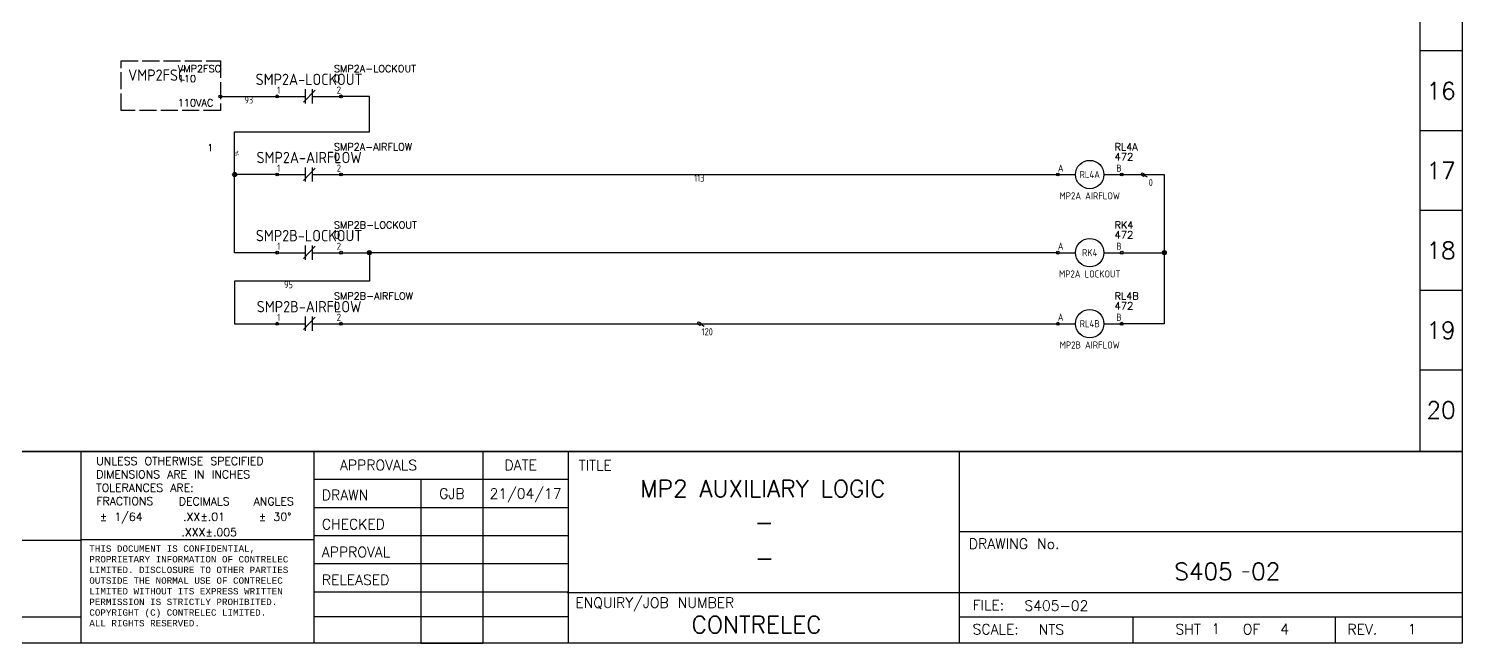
# Model space of a CAD drawing. Header units: millimetres. Extents: x 0 to 1020, y 0 to 646.
# Drawn here: x 515 to 1020, y 0 to 216 of the extents above; entities that cross this region are included whole.
import ezdxf
from ezdxf.enums import TextEntityAlignment as Align

# ---------------------------------------------------------------- set-up
doc = ezdxf.new("R2010")
doc.units = ezdxf.units.MM
doc.header["$LTSCALE"] = 0.5
doc.linetypes.add('ACAD_ISO02W100', pattern=[15, 12, -3])
for name, color, linetype in [('NETLIST', 50, 'Continuous'), ('OUTLINE_0', 7, 'Continuous'), ('OUTLINE_GRID', 7, 'Continuous'), ('SYMS', 7, 'Continuous'), ('WIREFIXED', 7, 'Continuous'), ('WIRENO', 7, 'Continuous'), ('WIRES', 7, 'Continuous')]:
    doc.layers.add(name, color=color, linetype=linetype)
doc.styles.add('MONOTXT', font='monotxt', dxfattribs={"height": 0.125})
doc.styles.get("Standard").update_dxf_attribs({"font": 'txt.shx', "bigfont": 'gbcbig.shx'})
doc.styles.add('WD', font='romans.shx', dxfattribs={"bigfont": 'gbcbig.shx'})
doc.styles.add('WD_IEC', font='isocp2.shx', dxfattribs={"width": 0.9, "height": 4})

# ---------------------------------------------------------------- blocks, each defined once
blk = doc.blocks.new('CONTRELEC 2016 BLOCK')
for p, q in [((444.47, 68.75), (444.47, 12.5)), ((512.88, 68.75), (512.88, 12.5)), ((562.5, 68.75), (562.5, 12.5)), ((587.5, 68.75), (587.5, 12.5)), ((702.25, 68.75), (702.25, 12.5)), ((587.5, 60.54), (512.88, 60.54)), ((544.24, 60.54), (544.24, 12.5)), ((587.5, 52.27), (512.88, 52.27)), ((362.88, 42.79), (444.47, 42.79)), ((444.47, 42.9), (513.01, 42.9)), ((587.5, 44.04), (512.88, 44.04)), ((702.25, 45.31), (850, 45.31)), ((587.5, 35.79), (512.88, 35.79)), ((587.5, 27.54), (512.88, 27.54)), ((587.24, 27.38), (850, 27.38)), ((362.88, 20.29), (444.47, 20.29)), ((587.5, 20.29), (512.88, 20.29)), ((702.25, 20.31), (850, 20.31)), ((753.23, 20.31), (753.23, 12.5)), ((812.7, 20.31), (812.7, 12.5))]:
    blk.add_line(p, q)
blk.add_lwpolyline([(0, 68.75), (850, 68.75), (850, 12.5), (0, 12.5)], close=True)
at = {"layer": 'OUTLINE_0', "linetype": 'Continuous'}
blk.add_line((544.24, 12.5), (562.5, 12.5), dxfattribs=at)
at = {"insert": (784.15, 34.85), "char_height": 2.5, "width": 3.4096, "attachment_point": 1}
blk.add_mtext('\\pi0.87148;-', dxfattribs=at)
at = {"layer": 'OUTLINE_0'}
for s, height, p in [('UNLESS OTHERWISE SPECIFIED', 2.35, (448.97, 64.79)), ('DIMENSIONS ARE IN INCHES', 2.35, (448.97, 60.88)), ('APPROVALS', 3, (520.53, 63.28)), ('DATE', 3, (568.82, 63.28)), ('TITLE', 3, (590.57, 63.19)), ('TOLERANCES ARE:', 2.35, (448.97, 56.96)), ('FRACTIONS', 2.35, (449.01, 53.04)), ('DECIMALS', 2.35, (473.22, 52.96)), ('ANGLES', 2.35, (495.17, 52.96)), ('DRAWN', 3, (515.21, 54.5)), ('%%P 1/64', 2.35, (450.01, 48.43)), ('.XX%%P.01', 2.35, (474.49, 48.43)), ('%%P 30%%D', 2.35, (496.69, 48.43)), ('CHECKED', 3, (515.21, 45.93)), ('.XXX%%P.005', 2.35, (473.98, 43.89)), ('DRAWING No.', 3, (705.14, 40.21)), ('APPROVAL', 3, (515.21, 37.77)), ('RELEASED', 3, (515.21, 29.61)), ('ENQUIRY/JOB NUMBER', 3, (589.63, 22.91)), ('FILE:', 3, (706.25, 22.18)), ('SCALE:', 3, (706.25, 15.11)), ('SHT    OF', 3, (765.79, 15.11))]:
    blk.add_text(s, height=height, dxfattribs=at).set_placement(p)
at = {"layer": 'OUTLINE_0', "style": 'WD'}
blk.add_text('REV.', height=3, dxfattribs=at).set_placement((816.29, 15.11))
at = {"layer": 'OUTLINE_0', "insert": (446.94, 41.22), "char_height": 1.875, "width": 63.19, "attachment_point": 1, "style": 'MONOTXT'}
blk.add_mtext('THIS DOCUMENT IS CONFIDENTIAL, PROPRIETARY INFORMATION OF CONTRELEC LIMITED. DISCLOSURE TO OTHER PARTIES OUTSIDE THE NORMAL USE OF CONTRELEC LIMITED WITHOUT ITS EXPRESS WRITTEN PERMISSION IS STRICTLY PROHIBITED. COPYRIGHT (C) CONTRELEC LIMITED.^JALL RIGHTS RESERVED.', dxfattribs=at)
at = {"layer": 'OUTLINE_0', "style": 'WD'}
for tag, height, p in [('DWGDESC1', 5, (644.66, 57.89)), ('EDBY', 3, (553.37, 56.41)), ('EDDATE', 3, (575, 56.41)), ('CKBY', 3, (553.37, 48.16)), ('CKDATE', 3, (575, 48.16)), ('DWGDESC2', 5, (645.03, 47.96)), ('DWGDESC3', 5, (645.15, 37.57)), ('PROJDESC', 5, (642.81, 17.97)), ('REVISION', 3, (835.28, 16.64))]:
    blk.add_attdef(tag, text='', height=height, dxfattribs=at).set_placement(p, align=Align.MIDDLE_CENTER)
blk.add_attdef('DWGNO', text='', height=5, dxfattribs=at).set_placement((782.6, 33.58), align=Align.MIDDLE_RIGHT)
blk.add_attdef('SHEETNO', text='', height=5, dxfattribs=at).set_placement((788, 33.58), align=Align.MIDDLE_LEFT)
for tag, p, height in [('FILENAME', (721.45, 22.05), 3), ('SCALE', (725.62, 15.05), 3), ('SH', (776.35, 15.29), 3), ('NSH', (796.5, 15.11), 3.12)]:
    blk.add_attdef(tag, p, '', height=height, dxfattribs=at)
at = {"layer": 'OUTLINE_0', "style": 'WD', "flags": 1}
blk.add_attdef('WD_TB', (567.05, 15.25), '', height=3, dxfattribs=at)
blk = doc.blocks.new('2010 Grid')
at = {"layer": 'OUTLINE_GRID'}
for p, q in [((850, 481.25), (850, 0)), ((837.5, 468.74), (837.5, 0)), ((850, 117.51), (837.5, 117.51)), ((850, 94.1), (837.5, 94.1)), ((850, 70.68), (837.5, 70.68)), ((850, 47.27), (837.5, 47.27)), ((850, 23.85), (837.5, 23.85)), ((850, 0), (0, 0))]:
    blk.add_line(p, q, dxfattribs=at)
at = {"layer": 'OUTLINE_GRID', "char_height": 5, "width": 17.7556, "attachment_point": 5}
for s, insert in [('16', (843.75, 105.81)), ('17', (843.75, 82.39)), ('18', (843.75, 58.98)), ('19', (843.75, 35.56)), ('20', (843.75, 12.15))]:
    blk.add_mtext(s, dxfattribs=dict(at, insert=insert))
blk = doc.blocks.new('CONTACT-NC')
for p, q in [((0, 0), (10, 0)), ((13.35, 2.25), (9.28, -2.05)), ((10, -2.5), (10, 2.5)), ((12.5, -2.5), (12.5, 2.5)), ((12.5, 0), (22.5, 0))]:
    blk.add_line(p, q)
for centre in [(0, 0), (22.5, 0)]:
    blk.add_circle(centre, 0.5)
at = {"style": 'WD_IEC', "flags": 1}
blk.add_attdef('LOC', text='', height=4, dxfattribs=at).set_placement((11.25, 11), align=Align.MIDDLE_CENTER)
at = {"style": 'WD_IEC'}
for tag, height, p in [('TAG1', 4, (11.25, 6)), ('DESC1', 2.5, (11.25, -5))]:
    blk.add_attdef(tag, text='', height=height, dxfattribs=at).set_placement(p, align=Align.MIDDLE_CENTER)
for tag, p, height, flags in [('X4TERM01', (0, 0), 0.64, 1), ('TERM01', (0, 1), 2.5, 8), ('X1TERM02', (22.5, 0), 0.64, 1)]:
    blk.add_attdef(tag, p, '', height=height, dxfattribs=dict(at, flags=flags))
at = {"style": 'WD_IEC', "flags": 8}
blk.add_attdef('TERM02', text='', height=2.5, dxfattribs=at).set_placement((22.5, 1), align=Align.RIGHT)
at = {"layer": 'NETLIST'}
for tag, p, height in [('NETTAG', (20, 8.5), 2.5), ('NETVALUE', (20, 5), 2.56)]:
    blk.add_attdef(tag, p, '', height=height, dxfattribs=at)
blk = doc.blocks.new('CONTACTOR-H')
for p, q in [((0, 0), (6.25, 0)), ((16.25, 0), (22.5, 0))]:
    blk.add_line(p, q)
for centre, radius in [((0, 0), 0.5), ((11.25, 0), 5), ((22.5, 0), 0.5)]:
    blk.add_circle(centre, radius)
at = {"style": 'WD_IEC', "flags": 1}
blk.add_attdef('LOC', text='', height=4, dxfattribs=at).set_placement((11.25, 8.5), align=Align.MIDDLE_CENTER)
at = {"style": 'WD_IEC'}
for tag, p, height, flags in [('X4TERM01', (0, 0), 0.64, 1), ('TERM01', (0, 1), 2.5, 8), ('X1TERM02', (22.5, 0), 0.64, 1)]:
    blk.add_attdef(tag, p, '', height=height, dxfattribs=dict(at, flags=flags))
for tag, height, p in [('TAG1', 4, (11.25, 0)), ('DESC1', 2.5, (11.25, -7.5))]:
    blk.add_attdef(tag, text='', height=height, dxfattribs=at).set_placement(p, align=Align.MIDDLE_CENTER)
at = {"style": 'WD_IEC', "flags": 8}
blk.add_attdef('TERM02', text='', height=2.5, dxfattribs=at).set_placement((22.5, 1), align=Align.RIGHT)
at = {"layer": 'NETLIST'}
for tag, p, height in [('NETTAG', (20, 8.5), 2.5), ('NETVALUE', (20, 5), 2.56)]:
    blk.add_attdef(tag, p, '', height=height, dxfattribs=at)
blk = doc.blocks.new('DCM-1')
at = {"linetype": 'ACAD_ISO02W100'}
blk.add_lwpolyline([(-35, 12.5), (0, 12.5), (0, -5), (-35, -5)], close=True, dxfattribs=at)
blk.add_circle((0, 0), 0.5)
at = {"style": 'WD_IEC'}
for tag, height, flags, p in [('LOC', 4, 1, (-32.5, 14.5)), ('DESC1', 3, 9, (-32.5, 2.5))]:
    blk.add_attdef(tag, text='', height=height, dxfattribs=dict(at, flags=flags)).set_placement(p, align=Align.MIDDLE_LEFT)
blk.add_attdef('TAG1', text='', height=4, dxfattribs=at).set_placement((-32.5, 7.5), align=Align.MIDDLE_LEFT)
at = {"style": 'WD_IEC', "flags": 1}
blk.add_attdef('X1TERM01', (0, 0), '', height=0.5, dxfattribs=at)
blk.add_attdef('TERMDESC01', text='', height=2.5).set_placement((-2.5, -1), align=Align.TOP_RIGHT)
blk.add_attdef('TERM01', text='', height=2.5).set_placement((-2.5, -20), align=Align.BOTTOM_RIGHT)
at = {"layer": 'NETLIST'}
for tag, p in [('NETTAG', (-15, 8.5)), ('NETVALUE', (-15, 5))]:
    blk.add_attdef(tag, p, '', height=2.5, dxfattribs=at)
blk = doc.blocks.new('WDDOT')
for radius in [0.72, 0.449, 0.223]:
    blk.add_circle((0, 0), radius)
blk = doc.blocks.new('WD_WNH2')
at = {"linetype": 'Continuous', "style": 'WD_IEC', "width": 0.8}
blk.add_attdef('WIRENO', text='', height=2.5, dxfattribs=at).set_placement((0, 0), align=Align.TOP_CENTER)
at = {"style": 'WD_IEC', "flags": 1}
for tag, p in [('W02USER', (0, -1.21)), ('W03USER', (0, -1.33)), ('W04USER', (0, -1.46)), ('W05USER', (0, -1.58)), ('W06USER', (0, -1.71)), ('W07USER', (0, -1.83)), ('W08USER', (0, -1.96)), ('W09USER', (0, -2.08)), ('W01USER', (0, -1.08)), ('W10USER', (0, -2.21))]:
    blk.add_attdef(tag, text='', height=0.08, dxfattribs=at).set_placement(p, align=Align.CENTER)
blk = doc.blocks.new('WD_WNV2')
at = {"linetype": 'Continuous', "style": 'WD_IEC', "width": 0.8}
blk.add_attdef('WIRENO', text='', height=1.5, rotation=90, dxfattribs=at).set_placement((0, 0), align=Align.TOP_CENTER)
at = {"style": 'WD_IEC', "flags": 1}
for tag, p in [('W01USER', (1.86, -1.08)), ('W02USER', (1.86, -1.21)), ('W03USER', (1.86, -1.33)), ('W04USER', (1.86, -1.46)), ('W05USER', (1.86, -1.58)), ('W06USER', (1.86, -1.71)), ('W07USER', (1.86, -1.83)), ('W08USER', (1.86, -1.96)), ('W09USER', (1.86, -2.08)), ('W10USER', (1.86, -2.21))]:
    blk.add_attdef(tag, text='', height=0.08, dxfattribs=at).set_placement(p, align=Align.CENTER)

msp = doc.modelspace()

# ---------------------------------------------------------------- linework, layer by layer
at = {"layer": 'WIREFIXED'}
msp.add_lwpolyline([(909.15, 164.05), (908.19, 164.6), (908.04, 165.15), (907.35, 165.54), (906.81, 165.4), (906.96, 164.85), (907.65, 164.46), (907.92, 164.53)], dxfattribs=at)
at = {"layer": 'WIRENO'}
msp.add_lwpolyline([(752.9, 111.55), (751.94, 112.1), (751.79, 112.65), (751.1, 113.04), (750.56, 112.9), (750.71, 112.35), (751.4, 111.96), (751.67, 112.03)], dxfattribs=at)
at = {"layer": 'WIRES'}
for p, q in [((582.5, 192.5), (602.5, 192.5)), ((635, 192.5), (625, 192.5)), ((635, 180), (635, 192.5)), ((587.5, 165), (587.5, 180)), ((587.5, 180), (635, 180)), ((602.5, 165), (587.5, 165)), ((587.5, 162.5), (587.5, 165)), ((587.5, 137.5), (587.5, 162.5)), ((625, 165), (877.5, 165)), ((900, 165), (915, 165)), ((915, 165), (915, 112.5)), ((602.5, 137.5), (587.5, 137.5)), ((625, 137.5), (635, 137.5)), ((635, 137.5), (635, 127.5)), ((637.5, 137.5), (635, 137.5)), ((877.5, 137.5), (637.5, 137.5)), ((900, 137.5), (915, 137.5)), ((635, 127.5), (587.5, 127.5)), ((587.5, 127.5), (587.5, 112.5)), ((587.5, 112.5), (602.5, 112.5)), ((625, 112.5), (877.5, 112.5)), ((915, 112.5), (900, 112.5))]:
    msp.add_line(p, q, dxfattribs=at)

# ---------------------------------------------------------------- block references
at = {"xscale": 1.2, "yscale": 1.2, "zscale": 1.2}
msp.add_blockref('2010 Grid', (0, 67.5), dxfattribs=at)
msp.add_blockref('DCM-1', (582.5, 192.5)).add_auto_attribs({'NETVALUE': '110', 'NETTAG': 'VMP2FSC', 'TERM01': '1', 'TAG1': 'VMP2FSC', 'TERMDESC01': '110VAC'})
ref = msp.add_blockref('CONTACT-NC', (602.5, 192.5))
ref.add_attrib('TERM02', '2', dxfattribs={"height": 2.5, "style": 'WD_IEC'}).set_placement((625, 193.5), align=Align.RIGHT)
ref.add_attrib('TERM01', '1', (602.5, 193.5), dxfattribs={"height": 2.5, "style": 'WD_IEC'})
ref.add_attrib('TAG1', 'SMP2A-LOCKOUT', dxfattribs={"height": 4, "style": 'WD_IEC'}).set_placement((613.75, 198.5), align=Align.MIDDLE_CENTER)
ref.add_attrib('NETVALUE', '0', (622.5, 197.5), dxfattribs={"layer": 'NETLIST', "height": 2.56})
ref.add_attrib('NETTAG', 'SMP2A-LOCKOUT', (622.5, 201), dxfattribs={"layer": 'NETLIST', "height": 2.5})
ref = msp.add_blockref('CONTACT-NC', (602.5, 165))
ref.add_attrib('TERM02', '2', dxfattribs={"height": 2.5, "style": 'WD_IEC'}).set_placement((625, 166), align=Align.RIGHT)
ref.add_attrib('TERM01', '1', (602.5, 166), dxfattribs={"height": 2.5, "style": 'WD_IEC'})
ref.add_attrib('TAG1', 'SMP2A-AIRFLOW', dxfattribs={"height": 4, "style": 'WD_IEC'}).set_placement((613.75, 171), align=Align.MIDDLE_CENTER)
ref.add_attrib('NETVALUE', '0', (622.5, 170), dxfattribs={"layer": 'NETLIST', "height": 2.56})
ref.add_attrib('NETTAG', 'SMP2A-AIRFLOW', (622.5, 173.5), dxfattribs={"layer": 'NETLIST', "height": 2.5})
ref = msp.add_blockref('CONTACTOR-H', (877.5, 165))
ref.add_attrib('TERM02', 'B', dxfattribs={"height": 2.5, "style": 'WD_IEC'}).set_placement((900, 166), align=Align.RIGHT)
ref.add_attrib('TERM01', 'A', (877.5, 166), dxfattribs={"height": 2.5, "style": 'WD_IEC'})
ref.add_attrib('DESC1', 'MP2A AIRFLOW', dxfattribs={"height": 2.5, "style": 'WD_IEC'}).set_placement((888.75, 157.5), align=Align.MIDDLE_CENTER)
ref.add_attrib('TAG1', 'RL4A', dxfattribs={"height": 2.5, "style": 'WD_IEC'}).set_placement((888.75, 165), align=Align.MIDDLE_CENTER)
ref.add_attrib('NETVALUE', '472', (897.5, 170), dxfattribs={"layer": 'NETLIST', "height": 2.56})
ref.add_attrib('NETTAG', 'RL4A', (897.5, 173.5), dxfattribs={"layer": 'NETLIST', "height": 2.5})
ref = msp.add_blockref('CONTACT-NC', (602.5, 137.5))
ref.add_attrib('TERM02', '2', dxfattribs={"height": 2.5, "style": 'WD_IEC'}).set_placement((625, 138.5), align=Align.RIGHT)
ref.add_attrib('TERM01', '1', (602.5, 138.5), dxfattribs={"height": 2.5, "style": 'WD_IEC'})
ref.add_attrib('TAG1', 'SMP2B-LOCKOUT', dxfattribs={"height": 4, "style": 'WD_IEC'}).set_placement((613.75, 143.5), align=Align.MIDDLE_CENTER)
ref.add_attrib('NETVALUE', '0', (622.5, 142.5), dxfattribs={"layer": 'NETLIST', "height": 2.56})
ref.add_attrib('NETTAG', 'SMP2B-LOCKOUT', (622.5, 146), dxfattribs={"layer": 'NETLIST', "height": 2.5})
ref = msp.add_blockref('CONTACTOR-H', (877.5, 137.5))
ref.add_attrib('TERM02', 'B', dxfattribs={"height": 2.5, "style": 'WD_IEC'}).set_placement((900, 138.5), align=Align.RIGHT)
ref.add_attrib('TERM01', 'A', (877.5, 138.5), dxfattribs={"height": 2.5, "style": 'WD_IEC'})
ref.add_attrib('DESC1', 'MP2A LOCKOUT', dxfattribs={"height": 2.5, "style": 'WD_IEC'}).set_placement((888.75, 130), align=Align.MIDDLE_CENTER)
ref.add_attrib('TAG1', 'RK4', dxfattribs={"height": 2.5, "style": 'WD_IEC'}).set_placement((888.75, 137.5), align=Align.MIDDLE_CENTER)
ref.add_attrib('NETVALUE', '472', (897.5, 142.5), dxfattribs={"layer": 'NETLIST', "height": 2.56})
ref.add_attrib('NETTAG', 'RK4', (897.5, 146), dxfattribs={"layer": 'NETLIST', "height": 2.5})
ref = msp.add_blockref('CONTACT-NC', (602.5, 112.5))
ref.add_attrib('TERM02', '2', dxfattribs={"height": 2.5, "style": 'WD_IEC'}).set_placement((625, 113.5), align=Align.RIGHT)
ref.add_attrib('TERM01', '1', (602.5, 113.5), dxfattribs={"height": 2.5, "style": 'WD_IEC'})
ref.add_attrib('TAG1', 'SMP2B-AIRFLOW', dxfattribs={"height": 4, "style": 'WD_IEC'}).set_placement((613.75, 118.5), align=Align.MIDDLE_CENTER)
ref.add_attrib('NETVALUE', '0', (622.5, 117.5), dxfattribs={"layer": 'NETLIST', "height": 2.56})
ref.add_attrib('NETTAG', 'SMP2B-AIRFLOW', (622.5, 121), dxfattribs={"layer": 'NETLIST', "height": 2.5})
ref = msp.add_blockref('CONTACTOR-H', (877.5, 112.5))
ref.add_attrib('TERM02', 'B', dxfattribs={"height": 2.5, "style": 'WD_IEC'}).set_placement((900, 113.5), align=Align.RIGHT)
ref.add_attrib('TERM01', 'A', (877.5, 113.5), dxfattribs={"height": 2.5, "style": 'WD_IEC'})
ref.add_attrib('DESC1', 'MP2B AIRFLOW', dxfattribs={"height": 2.5, "style": 'WD_IEC'}).set_placement((888.75, 105), align=Align.MIDDLE_CENTER)
ref.add_attrib('TAG1', 'RL4B', dxfattribs={"height": 2.5, "style": 'WD_IEC'}).set_placement((888.75, 112.5), align=Align.MIDDLE_CENTER)
ref.add_attrib('NETVALUE', '472', (897.5, 117.5), dxfattribs={"layer": 'NETLIST', "height": 2.56})
ref.add_attrib('NETTAG', 'RL4B', (897.5, 121), dxfattribs={"layer": 'NETLIST', "height": 2.5})
msp.add_blockref('CONTRELEC 2016 BLOCK', (0, -15), dxfattribs=at).add_auto_attribs({'DWGNO': 'S405', 'FILENAME': 'S405-02', 'DWGDESC1': 'MP2 AUXILIARY LOGIC', 'DWGDESC2': '-', 'DWGDESC3': '-', 'SH': '1', 'NSH': '4', 'SCALE': 'NTS', 'EDBY': 'GJB', 'EDDATE': '21/04/17', 'PROJDESC': 'CONTRELEC', 'SHEETNO': '02', 'REVISION': '1'})
at = {"layer": 'SYMS'}
for p in [(587.5, 165), (635, 137.5), (915, 137.5)]:
    msp.add_blockref('WDDOT', p, dxfattribs=at)
at = {"layer": 'WIREFIXED'}
ref = msp.add_blockref('WD_WNH2', (907.5, 165), dxfattribs=at)
ref.add_attrib('WIRENOF', '0', dxfattribs={"linetype": 'Continuous', "height": 2.5, "style": 'WD_IEC', "width": 0.8}).set_placement((910.25, 163.41), align=Align.TOP_CENTER)
at = {"layer": 'WIRENO'}
ref = msp.add_blockref('WD_WNH2', (592.5, 192.5), dxfattribs=at)
ref.add_attrib('WIRENO', '93', dxfattribs={"linetype": 'Continuous', "height": 2.5, "style": 'WD_IEC', "width": 0.8}).set_placement((592.5, 192.5), align=Align.TOP_CENTER)
ref = msp.add_blockref('WD_WNV2', (587.5, 172.5), dxfattribs=at)
ref.add_attrib('WIRENO', '94', dxfattribs={"linetype": 'Continuous', "height": 1.5, "rotation": 90, "style": 'WD_IEC', "width": 0.8}).set_placement((587.5, 172.5), align=Align.TOP_CENTER)
ref = msp.add_blockref('WD_WNH2', (751.25, 165), dxfattribs=at)
ref.add_attrib('WIRENO', '113', dxfattribs={"linetype": 'Continuous', "height": 2.5, "style": 'WD_IEC', "width": 0.8}).set_placement((751.25, 165), align=Align.TOP_CENTER)
ref = msp.add_blockref('WD_WNH2', (606.5, 127.5), dxfattribs=at)
ref.add_attrib('WIRENO', '95', dxfattribs={"linetype": 'Continuous', "height": 2.5, "style": 'WD_IEC', "width": 0.8}).set_placement((606.5, 127.5), align=Align.TOP_CENTER)
ref = msp.add_blockref('WD_WNH2', (751.25, 112.5), dxfattribs=at)
ref.add_attrib('WIRENO', '120', dxfattribs={"linetype": 'Continuous', "height": 2.5, "style": 'WD_IEC', "width": 0.8}).set_placement((754, 110.91), align=Align.TOP_CENTER)

doc.saveas('drawing.dxf')
